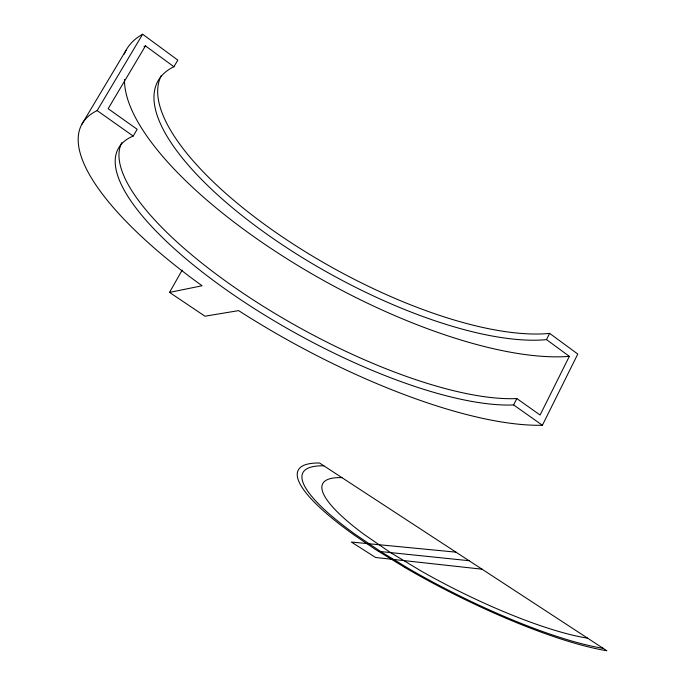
<?xml version="1.0" encoding="UTF-8"?>
<svg xmlns="http://www.w3.org/2000/svg" width="685" height="685" viewBox="0 0 685 685"><rect width="100%" height="100%" fill="white"/><g stroke="black" fill="none" stroke-linecap="round" stroke-linejoin="round"><path stroke-width="1.03" d="M182.184 270.104L169.537 292.392L204.943 316.205L238.645 310.622L241.471 312.446A291.664 90.343 28.7 0 0 542.392 425.257L577.78 354.051L549.627 333.355L546.964 333.629A245.752 86.695 28.8 0 1 284.926 238.628A245.752 86.695 28.8 0 1 161.386 75.376M124.216 54.115A288.145 101.954 28.9 0 1 142.634 34.25L177.817 60.109L173.922 66.736L171.935 67.712A246.009 85.848 28.8 0 0 259.812 229.081A246.009 85.848 28.8 0 0 543.822 339.863L546.484 339.606L569.329 356.346L540.088 415.033L516.832 398.542L514.212 398.661A248.467 77.705 28.7 0 1 251.532 298.814A248.467 77.705 28.7 0 1 121.784 142.634M173.922 66.736L145.468 45.886L108.136 108.701L137.171 129.285L133.19 136.067L131.28 136.88A248.732 76.806 28.7 0 0 225.913 289.558A248.732 76.806 28.7 0 0 511.01 405.032L513.622 404.921L516.832 398.542M546.484 339.606L549.627 333.355M169.537 292.392L202.084 285.765L199.429 283.855A291.664 90.343 28.7 0 1 97.142 110.593L142.634 34.25M81.798 124.37L126.091 50.193M144.004 46.683L145.468 45.886M569.329 356.346L566.264 356.585A280.353 98.058 28.8 0 1 288.471 259.726A280.353 98.058 28.8 0 1 124.499 79.503M323.868 465.826L322.053 465.791A189.617 39.559 26.7 0 0 354.916 534.129L380.663 551.571L409.544 569.107A189.617 39.559 26.7 0 0 601.002 647.993L603.185 648.352M341.978 477.659L340.359 477.608A166.609 34.721 26.7 0 0 363.624 534.086L390.518 552.589L421.532 571.256A166.609 34.721 26.7 0 0 585.684 637.855L587.584 638.155M455.979 552.153L351.379 542.049L375.594 557.487L482.052 569.192M378.394 551.331L469.062 560.707M97.142 110.593L133.19 136.067M513.622 404.921L542.392 425.257M404.929 567.531L375.568 549.524L354.41 535.208A195.028 40.698 26.7 0 1 319.552 463.009L606.859 650.75A195.028 40.698 26.7 0 1 404.929 567.531"/></g></svg>
